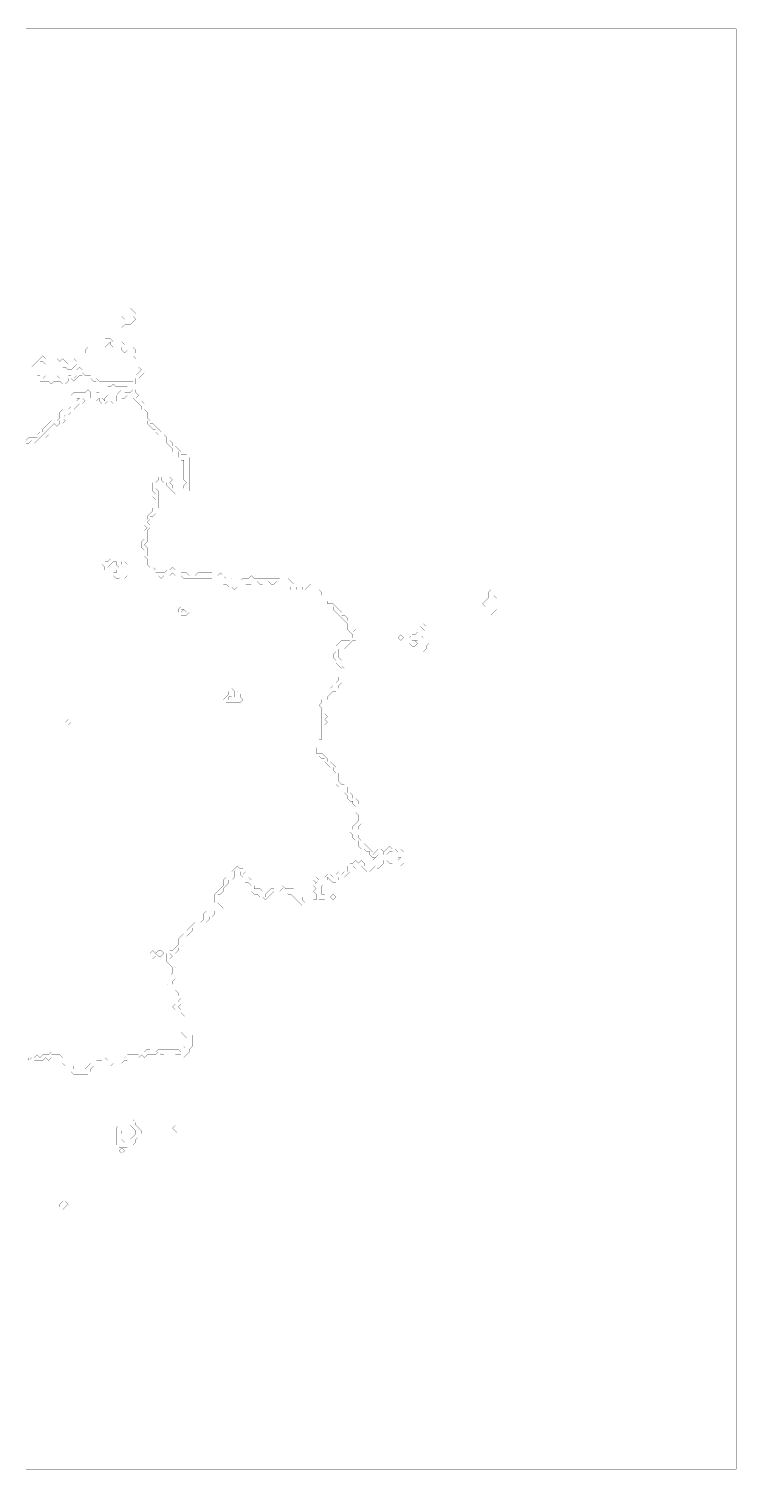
# Model space of a CAD drawing. Header units: metres. Extents: x 0 to 5045, y -5045 to 0.
# Drawn here: x 2567 to 5045, y -5045 to 0 of the extents above; entities that cross this region are included whole.
import ezdxf

# ---------------------------------------------------------------- set-up
doc = ezdxf.new("R2010")
doc.units = ezdxf.units.M
doc.layers.add('conductor', color=1, linetype='Continuous')
doc.layers.add('substrate', color=5, linetype='Continuous')

msp = doc.modelspace()

# ---------------------------------------------------------------- linework, layer by layer
at = {"layer": 'conductor', "const_width": 0.5}
for points in [[(2892.8, -1026.8)], [(2912.5, -1016.9), (2912.5, -1026.8)], [(2833.6, -1095.9), (2843.4, -1105.8), (2833.6, -1115.7), (2823.7, -1115.7), (2813.8, -1115.7), (2803.9, -1115.7), (2794.1, -1115.7), (2794.1, -1125.5), (2784.2, -1135.4), (2774.3, -1135.4), (2774.3, -1145.3), (2764.5, -1155.1), (2754.6, -1165), (2744.7, -1174.9), (2734.8, -1174.9), (2725, -1184.8), (2715.1, -1194.6), (2705.2, -1194.6), (2695.3, -1184.8), (2685.5, -1184.8), (2675.6, -1174.9), (2665.7, -1174.9), (2655.8, -1174.9), (2646, -1174.9), (2636.1, -1174.9), (2626.2, -1174.9), (2616.4, -1165), (2606.5, -1165), (2596.6, -1174.9), (2596.6, -1184.8), (2596.6, -1194.6), (2596.6, -1204.5), (2596.6, -1214.4), (2606.5, -1214.4), (2616.4, -1224.3), (2626.2, -1214.4), (2636.1, -1224.3), (2646, -1224.3), (2655.8, -1224.3), (2665.7, -1214.4), (2675.6, -1224.3), (2685.5, -1224.3), (2695.3, -1234.1), (2695.3, -1224.3), (2705.2, -1214.4), (2715.1, -1214.4), (2725, -1224.3), (2734.8, -1214.4), (2734.8, -1204.5), (2734.8, -1194.6), (2744.7, -1184.8), (2754.6, -1194.6), (2754.6, -1204.5), (2764.5, -1214.4), (2774.3, -1214.4), (2784.2, -1214.4), (2794.1, -1224.3), (2803.9, -1224.3), (2813.8, -1234.1), (2823.7, -1234.1), (2833.6, -1234.1), (2843.4, -1234.1), (2853.3, -1234.1), (2863.2, -1234.1), (2873.1, -1234.1), (2882.9, -1234.1), (2892.8, -1234.1), (2902.7, -1234.1), (2912.5, -1234.1), (2922.4, -1234.1), (2932.3, -1234.1), (2932.3, -1224.3), (2942.2, -1214.4), (2952, -1204.5), (2961.9, -1194.6), (2952, -1184.8), (2952, -1174.9), (2952, -1165), (2952, -1155.1), (2942.2, -1155.1), (2932.3, -1145.3), (2932.3, -1135.4), (2922.4, -1135.4), (2912.5, -1125.5), (2902.7, -1135.4), (2892.8, -1125.5), (2892.8, -1115.7), (2882.9, -1115.7), (2873.1, -1115.7), (2863.2, -1115.7), (2853.3, -1105.8), (2853.3, -1095.9), (2843.4, -1105.8)], [(2675.6, -1372.4), (2685.5, -1362.5), (2695.3, -1372.4), (2685.5, -1382.2)], [(2734.8, -1323), (2744.7, -1313.1), (2754.6, -1323), (2744.7, -1332.9)], [(2616.4, -1421.7), (2626.2, -1411.8), (2636.1, -1421.7), (2626.2, -1431.6)], [(2843.4, -1866), (2853.3, -1856.1), (2863.2, -1856.1), (2873.1, -1856.1), (2882.9, -1856.1), (2892.8, -1866), (2892.8, -1875.9), (2902.7, -1866), (2912.5, -1875.9), (2912.5, -1885.8), (2912.5, -1895.6), (2912.5, -1905.5), (2912.5, -1915.4), (2902.7, -1925.2), (2892.8, -1915.4), (2882.9, -1925.2), (2873.1, -1925.2), (2863.2, -1915.4), (2853.3, -1915.4), (2843.4, -1905.5), (2833.6, -1895.6), (2833.6, -1885.8), (2823.7, -1875.9), (2833.6, -1866)], [(4186.2, -2014.1)], [(3090.3, -2033.8), (3100.1, -2024), (3110, -2024), (3119.9, -2033.8), (3129.8, -2043.7), (3119.9, -2053.6), (3110, -2053.6), (3100.1, -2053.6), (3090.3, -2043.7)], [(3939.3, -2122.7), (3949.2, -2132.6)], [(3268, -2320.2), (3277.9, -2310.3), (3287.7, -2320.2), (3287.7, -2330), (3287.7, -2339.9), (3287.7, -2330), (3297.6, -2320.2), (3307.5, -2330), (3307.5, -2339.9), (3317.3, -2349.8), (3307.5, -2359.7), (3297.6, -2359.7), (3287.7, -2359.7), (3277.9, -2359.7), (3268, -2359.7), (3258.1, -2359.7), (3248.2, -2349.8), (3258.1, -2339.9), (3268, -2330)], [(3287.7, -2369.5), (3297.6, -2359.7), (3307.5, -2369.5), (3297.6, -2379.4)], [(2695.3, -2428.8), (2705.2, -2418.9), (2715.1, -2428.8), (2705.2, -2438.6)], [(3830.7, -2882.9), (3820.9, -2892.8), (3820.9, -2902.7), (3820.9, -2912.5), (3830.7, -2922.4), (3840.6, -2922.4), (3850.5, -2912.5), (3860.4, -2912.5), (3870.2, -2902.7), (3860.4, -2902.7), (3850.5, -2892.8), (3840.6, -2882.9)], [(3840.6, -2902.7), (3850.5, -2892.8), (3860.4, -2902.7), (3850.5, -2912.5)], [(3564.2, -2981.7), (3574, -2971.8), (3583.9, -2981.7), (3574, -2991.5)], [(2991.5, -3238.4), (3001.4, -3228.5), (3011.3, -3238.4), (3011.3, -3248.2), (3001.4, -3258.1), (2991.5, -3248.2)], [(3011.3, -3238.4), (3021.2, -3228.5), (3031, -3228.5), (3040.9, -3238.4), (3031, -3248.2), (3021.2, -3248.2)], [(2922.4, -3840.6), (2912.5, -3850.5), (2902.7, -3860.4), (2892.8, -3860.4), (2892.8, -3870.2), (2882.9, -3880.1), (2882.9, -3890), (2892.8, -3890), (2902.7, -3899.9), (2912.5, -3890), (2922.4, -3890), (2932.3, -3880.1), (2942.2, -3870.2), (2942.2, -3860.4), (2932.3, -3850.5)]]:
    msp.add_lwpolyline(points, close=True, dxfattribs=at)
msp.add_lwpolyline([(2557.1, -3593.8), (2567, -3603.7), (2567, -3613.5), (2576.9, -3603.7), (2586.7, -3603.7), (2596.6, -3593.8), (2606.5, -3603.7), (2616.4, -3593.8), (2626.2, -3593.8), (2636.1, -3593.8), (2646, -3583.9), (2655.8, -3583.9), (2665.7, -3583.9), (2675.6, -3583.9), (2685.5, -3593.8), (2695.3, -3603.7), (2705.2, -3613.5), (2715.1, -3623.4), (2725, -3633.3), (2725, -3643.2), (2734.8, -3643.2), (2744.7, -3643.2), (2754.6, -3643.2), (2764.5, -3643.2), (2774.3, -3633.3), (2784.2, -3623.4), (2794.1, -3623.4), (2803.9, -3613.5), (2813.8, -3613.5), (2823.7, -3613.5), (2833.6, -3603.7), (2843.4, -3613.5), (2853.3, -3603.7), (2863.2, -3603.7), (2873.1, -3603.7), (2882.9, -3603.7), (2892.8, -3603.7), (2902.7, -3603.7), (2912.5, -3593.8), (2922.4, -3593.8), (2932.3, -3593.8), (2942.2, -3593.8), (2952, -3593.8), (2961.9, -3583.9), (2971.8, -3593.8), (2971.8, -3583.9), (2981.7, -3574), (2991.5, -3574), (3001.4, -3583.9), (3011.3, -3583.9), (3021.2, -3574), (3031, -3574), (3040.9, -3574), (3050.8, -3574), (3060.6, -3574), (3070.5, -3574), (3080.4, -3574), (3090.3, -3574), (3100.1, -3583.9), (3100.1, -3574), (3110, -3564.2), (3119.9, -3574), (3119.9, -3564.2), (3119.9, -3554.3), (3119.9, -3544.4), (3119.9, -3534.6), (3110, -3524.7), (3100.1, -3514.8), (3100.1, -3504.9), (3100.1, -3495.1), (3100.1, -3485.2), (3100.1, -3475.3), (3100.1, -3465.4), (3090.3, -3455.6), (3080.4, -3445.7), (3080.4, -3435.8), (3070.5, -3425.9), (3080.4, -3416.1), (3080.4, -3406.2), (3080.4, -3396.3), (3080.4, -3386.5), (3080.4, -3376.6), (3070.5, -3366.7), (3060.6, -3356.8), (3050.8, -3347), (3060.6, -3337.1), (3060.6, -3327.2), (3060.6, -3317.3), (3070.5, -3307.5), (3070.5, -3297.6), (3070.5, -3287.7), (3060.6, -3277.9), (3050.8, -3268), (3050.8, -3258.1), (3050.8, -3248.2), (3050.8, -3238.4), (3060.6, -3228.5), (3070.5, -3228.5), (3080.4, -3218.6), (3090.3, -3208.7), (3090.3, -3198.9), (3090.3, -3189), (3100.1, -3179.1), (3110, -3169.2), (3119.9, -3169.2), (3119.9, -3159.4), (3129.8, -3149.5), (3139.6, -3139.6), (3149.5, -3129.8), (3159.4, -3129.8), (3169.2, -3129.8), (3179.1, -3119.9), (3179.1, -3110), (3179.1, -3100.1), (3189, -3090.3), (3198.9, -3090.3), (3208.7, -3090.3), (3208.7, -3080.4), (3218.6, -3070.5), (3228.5, -3070.5), (3218.6, -3060.6), (3218.6, -3050.8), (3218.6, -3040.9), (3218.6, -3031), (3228.5, -3021.2), (3238.4, -3011.3), (3248.2, -3001.4), (3248.2, -2991.5), (3248.2, -2981.7), (3258.1, -2971.8), (3268, -2971.8), (3277.9, -2961.9), (3277.9, -2952), (3287.7, -2942.2), (3297.6, -2932.3), (3307.5, -2942.2), (3317.3, -2942.2), (3327.2, -2952), (3317.3, -2961.9), (3327.2, -2971.8), (3337.1, -2971.8), (3347, -2981.7), (3347, -2991.5), (3356.8, -3001.4), (3356.8, -3011.3), (3366.7, -3011.3), (3376.6, -3011.3), (3386.5, -3021.2), (3386.5, -3031), (3396.3, -3040.9), (3396.3, -3031), (3406.2, -3021.2), (3416.1, -3011.3), (3425.9, -3011.3), (3435.8, -3001.4), (3445.7, -3001.4), (3455.6, -3001.4), (3465.4, -3011.3), (3475.3, -3011.3), (3485.2, -3011.3), (3495.1, -3011.3), (3504.9, -3021.2), (3495.1, -3031), (3504.9, -3040.9), (3514.8, -3031), (3524.7, -3040.9), (3524.7, -3050.8), (3534.6, -3060.6), (3544.4, -3060.6), (3554.3, -3060.6), (3564.2, -3050.8), (3574, -3050.8), (3574, -3040.9), (3574, -3031), (3564.2, -3021.2), (3574, -3011.3), (3564.2, -3001.4), (3574, -2991.5), (3583.9, -2981.7), (3593.8, -2971.8), (3603.7, -2971.8), (3613.5, -2961.9), (3623.4, -2961.9), (3633.3, -2971.8), (3643.2, -2971.8), (3643.2, -2961.9), (3653, -2952), (3662.9, -2961.9), (3672.8, -2952), (3682.6, -2952), (3682.6, -2942.2), (3682.6, -2932.3), (3692.5, -2922.4), (3702.4, -2922.4), (3712.3, -2912.5), (3722.1, -2922.4), (3732, -2912.5), (3741.9, -2922.4), (3741.9, -2932.3), (3751.8, -2932.3), (3761.6, -2932.3), (3771.5, -2932.3), (3771.5, -2922.4), (3771.5, -2912.5), (3781.4, -2902.7), (3791.2, -2892.8), (3801.1, -2902.7), (3801.1, -2912.5), (3801.1, -2902.7), (3801.1, -2892.8), (3791.2, -2892.8), (3781.4, -2902.7), (3771.5, -2902.7), (3761.6, -2892.8), (3761.6, -2882.9), (3751.8, -2882.9), (3741.9, -2873.1), (3732, -2873.1), (3722.1, -2863.2), (3722.1, -2853.3), (3722.1, -2843.4), (3712.3, -2843.4), (3702.4, -2833.6), (3702.4, -2823.7), (3692.5, -2813.8), (3702.4, -2803.9), (3702.4, -2794.1), (3712.3, -2784.2), (3722.1, -2774.3), (3722.1, -2764.5), (3722.1, -2754.6), (3712.3, -2744.7), (3712.3, -2734.8), (3712.3, -2725), (3702.4, -2715.1), (3702.4, -2705.2), (3692.5, -2705.2), (3682.6, -2695.3), (3682.6, -2685.5), (3672.8, -2675.6), (3672.8, -2665.7), (3662.9, -2655.8), (3653, -2655.8), (3643.2, -2646), (3643.2, -2636.1), (3643.2, -2626.2), (3643.2, -2616.4), (3643.2, -2606.5), (3633.3, -2596.6), (3633.3, -2586.7), (3623.4, -2586.7), (3613.5, -2576.9), (3603.7, -2567), (3603.7, -2557.1), (3593.8, -2557.1), (3583.9, -2547.2), (3574, -2547.2), (3564.2, -2537.4), (3564.2, -2527.5), (3564.2, -2517.6), (3564.2, -2507.8), (3574, -2497.9), (3583.9, -2488), (3593.8, -2488), (3593.8, -2478.1), (3593.8, -2468.3), (3593.8, -2458.4), (3593.8, -2448.5), (3593.8, -2438.6), (3593.8, -2428.8), (3593.8, -2418.9), (3593.8, -2409), (3593.8, -2399.2), (3593.8, -2389.3), (3593.8, -2379.4), (3583.9, -2369.5), (3593.8, -2359.7), (3593.8, -2349.8), (3603.7, -2339.9), (3613.5, -2330), (3623.4, -2320.2), (3623.4, -2310.3), (3633.3, -2300.4), (3643.2, -2300.4), (3643.2, -2290.5), (3653, -2280.7), (3653, -2270.8), (3662.9, -2260.9), (3662.9, -2251.1), (3662.9, -2241.2), (3653, -2231.3), (3643.2, -2221.4), (3643.2, -2211.6), (3633.3, -2201.7), (3633.3, -2191.8), (3643.2, -2181.9), (3643.2, -2172.1), (3643.2, -2162.2), (3653, -2152.3), (3662.9, -2142.5), (3672.8, -2142.5), (3682.6, -2142.5), (3692.5, -2142.5), (3702.4, -2132.6), (3702.4, -2122.7), (3692.5, -2112.8), (3682.6, -2103), (3682.6, -2093.1), (3682.6, -2083.2), (3672.8, -2073.3), (3662.9, -2063.5), (3653, -2053.6), (3643.2, -2043.7), (3633.3, -2033.8), (3633.3, -2024), (3623.4, -2033.8), (3613.5, -2024), (3603.7, -2014.1), (3593.8, -2004.2), (3583.9, -1994.4), (3574, -1984.5), (3564.2, -1974.6), (3554.3, -1974.6), (3544.4, -1974.6), (3534.6, -1974.6), (3524.7, -1974.6), (3514.8, -1974.6), (3504.9, -1974.6), (3495.1, -1974.6), (3485.2, -1964.7), (3485.2, -1954.9), (3475.3, -1954.9), (3465.4, -1954.9), (3455.6, -1954.9), (3445.7, -1945), (3435.8, -1935.1), (3425.9, -1945), (3416.1, -1945), (3406.2, -1935.1), (3396.3, -1935.1), (3386.5, -1945), (3376.6, -1945), (3366.7, -1935.1), (3356.8, -1935.1), (3347, -1945), (3337.1, -1945), (3327.2, -1945), (3317.3, -1954.9), (3307.5, -1954.9), (3297.6, -1954.9), (3287.7, -1964.7), (3277.9, -1954.9), (3268, -1954.9), (3258.1, -1945), (3248.2, -1945), (3238.4, -1935.1), (3228.5, -1935.1), (3218.6, -1935.1), (3208.7, -1925.2), (3198.9, -1925.2), (3189, -1925.2), (3179.1, -1925.2), (3169.2, -1925.2), (3159.4, -1925.2), (3149.5, -1925.2), (3139.6, -1925.2), (3129.8, -1925.2), (3119.9, -1925.2), (3110, -1925.2), (3100.1, -1915.4), (3090.3, -1915.4), (3080.4, -1915.4), (3070.5, -1905.5), (3060.6, -1915.4), (3050.8, -1915.4), (3040.9, -1915.4), (3031, -1925.2), (3021.2, -1915.4), (3011.3, -1915.4), (3001.4, -1915.4), (2991.5, -1905.5), (2991.5, -1895.6), (2991.5, -1885.8), (2981.7, -1875.9), (2981.7, -1866), (2981.7, -1856.1), (2971.8, -1846.3), (2971.8, -1836.4), (2971.8, -1826.5), (2961.9, -1816.6), (2961.9, -1806.8), (2961.9, -1796.9), (2971.8, -1787), (2971.8, -1777.1), (2971.8, -1767.3), (2971.8, -1757.4), (2981.7, -1747.5), (2971.8, -1737.7), (2971.8, -1727.8), (2981.7, -1717.9), (2981.7, -1708), (2991.5, -1698.2), (3001.4, -1688.3), (3001.4, -1678.4), (3011.3, -1668.5), (3011.3, -1658.7), (3011.3, -1648.8), (3001.4, -1638.9), (3011.3, -1629.1), (3001.4, -1619.2), (3001.4, -1609.3), (3001.4, -1599.4), (3001.4, -1589.6), (2991.5, -1579.7), (3001.4, -1569.8), (3011.3, -1569.8), (3011.3, -1559.9), (3021.2, -1550.1), (3031, -1550.1), (3040.9, -1559.9), (3050.8, -1569.8), (3060.6, -1569.8), (3070.5, -1579.7), (3060.6, -1589.6), (3070.5, -1599.4), (3070.5, -1609.3), (3080.4, -1609.3), (3090.3, -1609.3), (3100.1, -1609.3), (3110, -1609.3), (3110, -1599.4), (3119.9, -1589.6), (3110, -1579.7), (3110, -1569.8), (3110, -1559.9), (3110, -1550.1), (3110, -1540.2), (3110, -1530.3), (3110, -1520.4), (3110, -1510.6), (3100.1, -1510.6), (3090.3, -1500.7), (3090.3, -1490.8), (3090.3, -1481), (3080.4, -1490.8), (3070.5, -1481), (3070.5, -1471.1), (3060.6, -1461.2), (3050.8, -1451.3), (3050.8, -1441.5), (3050.8, -1431.6), (3040.9, -1421.7), (3031, -1421.7), (3021.2, -1421.7), (3011.3, -1411.8), (3011.3, -1402), (3001.4, -1402), (2991.5, -1392.1), (2981.7, -1382.2), (2981.7, -1372.4), (2971.8, -1362.5), (2971.8, -1352.6), (2971.8, -1342.7), (2961.9, -1332.9), (2961.9, -1323), (2952, -1313.1), (2942.2, -1303.2), (2932.3, -1293.4), (2932.3, -1283.5), (2932.3, -1273.6), (2932.3, -1263.8), (2922.4, -1273.6), (2912.5, -1273.6), (2902.7, -1273.6), (2912.5, -1283.5), (2902.7, -1293.4), (2892.8, -1293.4), (2882.9, -1303.2), (2873.1, -1313.1), (2863.2, -1313.1), (2853.3, -1303.2), (2843.4, -1303.2), (2833.6, -1313.1), (2823.7, -1313.1), (2813.8, -1303.2), (2813.8, -1293.4), (2803.9, -1303.2), (2794.1, -1303.2), (2784.2, -1303.2), (2774.3, -1293.4), (2764.5, -1283.5), (2754.6, -1283.5), (2754.6, -1293.4), (2764.5, -1303.2), (2754.6, -1313.1), (2744.7, -1313.1), (2734.8, -1323), (2725, -1332.9), (2715.1, -1332.9), (2715.1, -1342.7), (2705.2, -1352.6), (2695.3, -1352.6), (2685.5, -1362.5), (2675.6, -1372.4), (2675.6, -1382.2), (2665.7, -1392.1), (2655.8, -1382.2), (2646, -1392.1), (2636.1, -1402), (2626.2, -1411.8), (2616.4, -1421.7), (2606.5, -1431.6), (2596.6, -1441.5), (2586.7, -1451.3), (2576.9, -1441.5), (2567, -1451.3), (2557.1, -1451.3)], dxfattribs=at)
at = {"layer": 'substrate', "const_width": 0.5}
for points in [[(2557.1, -5045.1), (2567, -5045.1), (2576.9, -5045.1), (2586.7, -5045.1), (2596.6, -5045.1), (2606.5, -5045.1), (2616.4, -5045.1), (2626.2, -5045.1), (2636.1, -5045.1), (2646, -5045.1), (2655.8, -5045.1), (2665.7, -5045.1), (2675.6, -5045.1), (2685.5, -5045.1), (2695.3, -5045.1), (2705.2, -5045.1), (2715.1, -5045.1), (2725, -5045.1), (2734.8, -5045.1), (2744.7, -5045.1), (2754.6, -5045.1), (2764.5, -5045.1), (2774.3, -5045.1), (2784.2, -5045.1), (2794.1, -5045.1), (2803.9, -5045.1), (2813.8, -5045.1), (2823.7, -5045.1), (2833.6, -5045.1), (2843.4, -5045.1), (2853.3, -5045.1), (2863.2, -5045.1), (2873.1, -5045.1), (2882.9, -5045.1), (2892.8, -5045.1), (2902.7, -5045.1), (2912.5, -5045.1), (2922.4, -5045.1), (2932.3, -5045.1), (2942.2, -5045.1), (2952, -5045.1), (2961.9, -5045.1), (2971.8, -5045.1), (2981.7, -5045.1), (2991.5, -5045.1), (3001.4, -5045.1), (3011.3, -5045.1), (3021.2, -5045.1), (3031, -5045.1), (3040.9, -5045.1), (3050.8, -5045.1), (3060.6, -5045.1), (3070.5, -5045.1), (3080.4, -5045.1), (3090.3, -5045.1), (3100.1, -5045.1), (3110, -5045.1), (3119.9, -5045.1), (3129.8, -5045.1), (3139.6, -5045.1), (3149.5, -5045.1), (3159.4, -5045.1), (3169.2, -5045.1), (3179.1, -5045.1), (3189, -5045.1), (3198.9, -5045.1), (3208.7, -5045.1), (3218.6, -5045.1), (3228.5, -5045.1), (3238.4, -5045.1), (3248.2, -5045.1), (3258.1, -5045.1), (3268, -5045.1), (3277.9, -5045.1), (3287.7, -5045.1), (3297.6, -5045.1), (3307.5, -5045.1), (3317.3, -5045.1), (3327.2, -5045.1), (3337.1, -5045.1), (3347, -5045.1), (3356.8, -5045.1), (3366.7, -5045.1), (3376.6, -5045.1), (3386.5, -5045.1), (3396.3, -5045.1), (3406.2, -5045.1), (3416.1, -5045.1), (3425.9, -5045.1), (3435.8, -5045.1), (3445.7, -5045.1), (3455.6, -5045.1), (3465.4, -5045.1), (3475.3, -5045.1), (3485.2, -5045.1), (3495.1, -5045.1), (3504.9, -5045.1), (3514.8, -5045.1), (3524.7, -5045.1), (3534.6, -5045.1), (3544.4, -5045.1), (3554.3, -5045.1), (3564.2, -5045.1), (3574, -5045.1), (3583.9, -5045.1), (3593.8, -5045.1), (3603.7, -5045.1), (3613.5, -5045.1), (3623.4, -5045.1), (3633.3, -5045.1), (3643.2, -5045.1), (3653, -5045.1), (3662.9, -5045.1), (3672.8, -5045.1), (3682.6, -5045.1), (3692.5, -5045.1), (3702.4, -5045.1), (3712.3, -5045.1), (3722.1, -5045.1), (3732, -5045.1), (3741.9, -5045.1), (3751.8, -5045.1), (3761.6, -5045.1), (3771.5, -5045.1), (3781.4, -5045.1), (3791.2, -5045.1), (3801.1, -5045.1), (3811, -5045.1), (3820.9, -5045.1), (3830.7, -5045.1), (3840.6, -5045.1), (3850.5, -5045.1), (3860.4, -5045.1), (3870.2, -5045.1), (3880.1, -5045.1), (3890, -5045.1), (3899.9, -5045.1), (3909.7, -5045.1), (3919.6, -5045.1), (3929.5, -5045.1), (3939.3, -5045.1), (3949.2, -5045.1), (3959.1, -5045.1), (3969, -5045.1), (3978.8, -5045.1), (3988.7, -5045.1), (3998.6, -5045.1), (4008.5, -5045.1), (4018.3, -5045.1), (4028.2, -5045.1), (4038.1, -5045.1), (4047.9, -5045.1), (4057.8, -5045.1), (4067.7, -5045.1), (4077.6, -5045.1), (4087.4, -5045.1), (4097.3, -5045.1), (4107.2, -5045.1), (4117.1, -5045.1), (4126.9, -5045.1), (4136.8, -5045.1), (4146.7, -5045.1), (4156.6, -5045.1), (4166.4, -5045.1), (4176.3, -5045.1), (4186.2, -5045.1), (4196, -5045.1), (4205.9, -5045.1), (4215.8, -5045.1), (4225.7, -5045.1), (4235.5, -5045.1), (4245.4, -5045.1), (4255.3, -5045.1), (4265.2, -5045.1), (4275, -5045.1), (4284.9, -5045.1), (4294.8, -5045.1), (4304.6, -5045.1), (4314.5, -5045.1), (4324.4, -5045.1), (4334.3, -5045.1), (4344.1, -5045.1), (4354, -5045.1), (4363.9, -5045.1), (4373.8, -5045.1), (4383.6, -5045.1), (4393.5, -5045.1), (4403.4, -5045.1), (4413.3, -5045.1), (4423.1, -5045.1), (4433, -5045.1), (4442.9, -5045.1), (4452.7, -5045.1), (4462.6, -5045.1), (4472.5, -5045.1), (4482.4, -5045.1), (4492.2, -5045.1), (4502.1, -5045.1), (4512, -5045.1), (4521.9, -5045.1), (4531.7, -5045.1), (4541.6, -5045.1), (4551.5, -5045.1), (4561.3, -5045.1), (4571.2, -5045.1), (4581.1, -5045.1), (4591, -5045.1), (4600.8, -5045.1), (4610.7, -5045.1), (4620.6, -5045.1), (4630.5, -5045.1), (4640.3, -5045.1), (4650.2, -5045.1), (4660.1, -5045.1), (4670, -5045.1), (4679.8, -5045.1), (4689.7, -5045.1), (4699.6, -5045.1), (4709.4, -5045.1), (4719.3, -5045.1), (4729.2, -5045.1), (4739.1, -5045.1), (4748.9, -5045.1), (4758.8, -5045.1), (4768.7, -5045.1), (4778.6, -5045.1), (4788.4, -5045.1), (4798.3, -5045.1), (4808.2, -5045.1), (4818, -5045.1), (4827.9, -5045.1), (4837.8, -5045.1), (4847.7, -5045.1), (4857.5, -5045.1), (4867.4, -5045.1), (4877.3, -5045.1), (4887.2, -5045.1), (4897, -5045.1), (4906.9, -5045.1), (4916.8, -5045.1), (4926.7, -5045.1), (4936.5, -5045.1), (4946.4, -5045.1), (4956.3, -5045.1), (4966.1, -5045.1), (4976, -5045.1), (4985.9, -5045.1), (4995.8, -5045.1), (5005.6, -5045.1), (5015.5, -5045.1), (5025.4, -5045.1), (5035.3, -5045.1), (5045.1, -5045.1), (5045.1, -5035.3), (5045.1, -5025.4), (5045.1, -5015.5), (5045.1, -5005.6), (5045.1, -4995.8), (5045.1, -4985.9), (5045.1, -4976), (5045.1, -4966.1), (5045.1, -4956.3), (5045.1, -4946.4), (5045.1, -4936.5), (5045.1, -4926.7), (5045.1, -4916.8), (5045.1, -4906.9), (5045.1, -4897), (5045.1, -4887.2), (5045.1, -4877.3), (5045.1, -4867.4), (5045.1, -4857.5), (5045.1, -4847.7), (5045.1, -4837.8), (5045.1, -4827.9), (5045.1, -4818), (5045.1, -4808.2), (5045.1, -4798.3), (5045.1, -4788.4), (5045.1, -4778.6), (5045.1, -4768.7), (5045.1, -4758.8), (5045.1, -4748.9), (5045.1, -4739.1), (5045.1, -4729.2), (5045.1, -4719.3), (5045.1, -4709.4), (5045.1, -4699.6), (5045.1, -4689.7), (5045.1, -4679.8), (5045.1, -4670), (5045.1, -4660.1), (5045.1, -4650.2), (5045.1, -4640.3), (5045.1, -4630.5), (5045.1, -4620.6), (5045.1, -4610.7), (5045.1, -4600.8), (5045.1, -4591), (5045.1, -4581.1), (5045.1, -4571.2), (5045.1, -4561.3), (5045.1, -4551.5), (5045.1, -4541.6), (5045.1, -4531.7), (5045.1, -4521.9), (5045.1, -4512), (5045.1, -4502.1), (5045.1, -4492.2), (5045.1, -4482.4), (5045.1, -4472.5), (5045.1, -4462.6), (5045.1, -4452.7), (5045.1, -4442.9), (5045.1, -4433), (5045.1, -4423.1), (5045.1, -4413.3), (5045.1, -4403.4), (5045.1, -4393.5), (5045.1, -4383.6), (5045.1, -4373.8), (5045.1, -4363.9), (5045.1, -4354), (5045.1, -4344.1), (5045.1, -4334.3), (5045.1, -4324.4), (5045.1, -4314.5), (5045.1, -4304.6), (5045.1, -4294.8), (5045.1, -4284.9), (5045.1, -4275), (5045.1, -4265.2), (5045.1, -4255.3), (5045.1, -4245.4), (5045.1, -4235.5), (5045.1, -4225.7), (5045.1, -4215.8), (5045.1, -4205.9), (5045.1, -4196), (5045.1, -4186.2), (5045.1, -4176.3), (5045.1, -4166.4), (5045.1, -4156.6), (5045.1, -4146.7), (5045.1, -4136.8), (5045.1, -4126.9), (5045.1, -4117.1), (5045.1, -4107.2), (5045.1, -4097.3), (5045.1, -4087.4), (5045.1, -4077.6), (5045.1, -4067.7), (5045.1, -4057.8), (5045.1, -4047.9), (5045.1, -4038.1), (5045.1, -4028.2), (5045.1, -4018.3), (5045.1, -4008.5), (5045.1, -3998.6), (5045.1, -3988.7), (5045.1, -3978.8), (5045.1, -3969), (5045.1, -3959.1), (5045.1, -3949.2), (5045.1, -3939.3), (5045.1, -3929.5), (5045.1, -3919.6), (5045.1, -3909.7), (5045.1, -3899.9), (5045.1, -3890), (5045.1, -3880.1), (5045.1, -3870.2), (5045.1, -3860.4), (5045.1, -3850.5), (5045.1, -3840.6), (5045.1, -3830.7), (5045.1, -3820.9), (5045.1, -3811), (5045.1, -3801.1), (5045.1, -3791.2), (5045.1, -3781.4), (5045.1, -3771.5), (5045.1, -3761.6), (5045.1, -3751.8), (5045.1, -3741.9), (5045.1, -3732), (5045.1, -3722.1), (5045.1, -3712.3), (5045.1, -3702.4), (5045.1, -3692.5), (5045.1, -3682.6), (5045.1, -3672.8), (5045.1, -3662.9), (5045.1, -3653), (5045.1, -3643.2), (5045.1, -3633.3), (5045.1, -3623.4), (5045.1, -3613.5), (5045.1, -3603.7), (5045.1, -3593.8), (5045.1, -3583.9), (5045.1, -3574), (5045.1, -3564.2), (5045.1, -3554.3), (5045.1, -3544.4), (5045.1, -3534.6), (5045.1, -3524.7), (5045.1, -3514.8), (5045.1, -3504.9), (5045.1, -3495.1), (5045.1, -3485.2), (5045.1, -3475.3), (5045.1, -3465.4), (5045.1, -3455.6), (5045.1, -3445.7), (5045.1, -3435.8), (5045.1, -3425.9), (5045.1, -3416.1), (5045.1, -3406.2), (5045.1, -3396.3), (5045.1, -3386.5), (5045.1, -3376.6), (5045.1, -3366.7), (5045.1, -3356.8), (5045.1, -3347), (5045.1, -3337.1), (5045.1, -3327.2), (5045.1, -3317.3), (5045.1, -3307.5), (5045.1, -3297.6), (5045.1, -3287.7), (5045.1, -3277.9), (5045.1, -3268), (5045.1, -3258.1), (5045.1, -3248.2), (5045.1, -3238.4), (5045.1, -3228.5), (5045.1, -3218.6), (5045.1, -3208.7), (5045.1, -3198.9), (5045.1, -3189), (5045.1, -3179.1), (5045.1, -3169.2), (5045.1, -3159.4), (5045.1, -3149.5), (5045.1, -3139.6), (5045.1, -3129.8), (5045.1, -3119.9), (5045.1, -3110), (5045.1, -3100.1), (5045.1, -3090.3), (5045.1, -3080.4), (5045.1, -3070.5), (5045.1, -3060.6), (5045.1, -3050.8), (5045.1, -3040.9), (5045.1, -3031), (5045.1, -3021.2), (5045.1, -3011.3), (5045.1, -3001.4), (5045.1, -2991.5), (5045.1, -2981.7), (5045.1, -2971.8), (5045.1, -2961.9), (5045.1, -2952), (5045.1, -2942.2), (5045.1, -2932.3), (5045.1, -2922.4), (5045.1, -2912.5), (5045.1, -2902.7), (5045.1, -2892.8), (5045.1, -2882.9), (5045.1, -2873.1), (5045.1, -2863.2), (5045.1, -2853.3), (5045.1, -2843.4), (5045.1, -2833.6), (5045.1, -2823.7), (5045.1, -2813.8), (5045.1, -2803.9), (5045.1, -2794.1), (5045.1, -2784.2), (5045.1, -2774.3), (5045.1, -2764.5), (5045.1, -2754.6), (5045.1, -2744.7), (5045.1, -2734.8), (5045.1, -2725), (5045.1, -2715.1), (5045.1, -2705.2), (5045.1, -2695.3), (5045.1, -2685.5), (5045.1, -2675.6), (5045.1, -2665.7), (5045.1, -2655.8), (5045.1, -2646), (5045.1, -2636.1), (5045.1, -2626.2), (5045.1, -2616.4), (5045.1, -2606.5), (5045.1, -2596.6), (5045.1, -2586.7), (5045.1, -2576.9), (5045.1, -2567), (5045.1, -2557.1), (5045.1, -2547.2), (5045.1, -2537.4), (5045.1, -2527.5), (5045.1, -2517.6), (5045.1, -2507.8), (5045.1, -2497.9), (5045.1, -2488), (5045.1, -2478.1), (5045.1, -2468.3), (5045.1, -2458.4), (5045.1, -2448.5), (5045.1, -2438.6), (5045.1, -2428.8), (5045.1, -2418.9), (5045.1, -2409), (5045.1, -2399.2), (5045.1, -2389.3), (5045.1, -2379.4), (5045.1, -2369.5), (5045.1, -2359.7), (5045.1, -2349.8), (5045.1, -2339.9), (5045.1, -2330), (5045.1, -2320.2), (5045.1, -2310.3), (5045.1, -2300.4), (5045.1, -2290.5), (5045.1, -2280.7), (5045.1, -2270.8), (5045.1, -2260.9), (5045.1, -2251.1), (5045.1, -2241.2), (5045.1, -2231.3), (5045.1, -2221.4), (5045.1, -2211.6), (5045.1, -2201.7), (5045.1, -2191.8), (5045.1, -2181.9), (5045.1, -2172.1), (5045.1, -2162.2), (5045.1, -2152.3), (5045.1, -2142.5), (5045.1, -2132.6), (5045.1, -2122.7), (5045.1, -2112.8), (5045.1, -2103), (5045.1, -2093.1), (5045.1, -2083.2), (5045.1, -2073.3), (5045.1, -2063.5), (5045.1, -2053.6), (5045.1, -2043.7), (5045.1, -2033.8), (5045.1, -2024), (5045.1, -2014.1), (5045.1, -2004.2), (5045.1, -1994.4), (5045.1, -1984.5), (5045.1, -1974.6), (5045.1, -1964.7), (5045.1, -1954.9), (5045.1, -1945), (5045.1, -1935.1), (5045.1, -1925.2), (5045.1, -1915.4), (5045.1, -1905.5), (5045.1, -1895.6), (5045.1, -1885.8), (5045.1, -1875.9), (5045.1, -1866), (5045.1, -1856.1), (5045.1, -1846.3), (5045.1, -1836.4), (5045.1, -1826.5), (5045.1, -1816.6), (5045.1, -1806.8), (5045.1, -1796.9), (5045.1, -1787), (5045.1, -1777.1), (5045.1, -1767.3), (5045.1, -1757.4), (5045.1, -1747.5), (5045.1, -1737.7), (5045.1, -1727.8), (5045.1, -1717.9), (5045.1, -1708), (5045.1, -1698.2), (5045.1, -1688.3), (5045.1, -1678.4), (5045.1, -1668.5), (5045.1, -1658.7), (5045.1, -1648.8), (5045.1, -1638.9), (5045.1, -1629.1), (5045.1, -1619.2), (5045.1, -1609.3), (5045.1, -1599.4), (5045.1, -1589.6), (5045.1, -1579.7), (5045.1, -1569.8), (5045.1, -1559.9), (5045.1, -1550.1), (5045.1, -1540.2), (5045.1, -1530.3), (5045.1, -1520.4), (5045.1, -1510.6), (5045.1, -1500.7), (5045.1, -1490.8), (5045.1, -1481), (5045.1, -1471.1), (5045.1, -1461.2), (5045.1, -1451.3), (5045.1, -1441.5), (5045.1, -1431.6), (5045.1, -1421.7), (5045.1, -1411.8), (5045.1, -1402), (5045.1, -1392.1), (5045.1, -1382.2), (5045.1, -1372.4), (5045.1, -1362.5), (5045.1, -1352.6), (5045.1, -1342.7), (5045.1, -1332.9), (5045.1, -1323), (5045.1, -1313.1), (5045.1, -1303.2), (5045.1, -1293.4), (5045.1, -1283.5), (5045.1, -1273.6), (5045.1, -1263.8), (5045.1, -1253.9), (5045.1, -1244), (5045.1, -1234.1), (5045.1, -1224.3), (5045.1, -1214.4), (5045.1, -1204.5), (5045.1, -1194.6), (5045.1, -1184.8), (5045.1, -1174.9), (5045.1, -1165), (5045.1, -1155.1), (5045.1, -1145.3), (5045.1, -1135.4), (5045.1, -1125.5), (5045.1, -1115.7), (5045.1, -1105.8), (5045.1, -1095.9), (5045.1, -1086), (5045.1, -1076.2), (5045.1, -1066.3), (5045.1, -1056.4), (5045.1, -1046.5), (5045.1, -1036.7), (5045.1, -1026.8), (5045.1, -1016.9), (5045.1, -1007.1), (5045.1, -997.2), (5045.1, -987.3), (5045.1, -977.4), (5045.1, -967.6), (5045.1, -957.7), (5045.1, -947.8), (5045.1, -937.9), (5045.1, -928.1), (5045.1, -918.2), (5045.1, -908.3), (5045.1, -898.4), (5045.1, -888.6), (5045.1, -878.7), (5045.1, -868.8), (5045.1, -859), (5045.1, -849.1), (5045.1, -839.2), (5045.1, -829.3), (5045.1, -819.5), (5045.1, -809.6), (5045.1, -799.7), (5045.1, -789.8), (5045.1, -780), (5045.1, -770.1), (5045.1, -760.2), (5045.1, -750.4), (5045.1, -740.5), (5045.1, -730.6), (5045.1, -720.7), (5045.1, -710.9), (5045.1, -701), (5045.1, -691.1), (5045.1, -681.2), (5045.1, -671.4), (5045.1, -661.5), (5045.1, -651.6), (5045.1, -641.7), (5045.1, -631.9), (5045.1, -622), (5045.1, -612.1), (5045.1, -602.3), (5045.1, -592.4), (5045.1, -582.5), (5045.1, -572.6), (5045.1, -562.8), (5045.1, -552.9), (5045.1, -543), (5045.1, -533.1), (5045.1, -523.3), (5045.1, -513.4), (5045.1, -503.5), (5045.1, -493.7), (5045.1, -483.8), (5045.1, -473.9), (5045.1, -464), (5045.1, -454.2), (5045.1, -444.3), (5045.1, -434.4), (5045.1, -424.5), (5045.1, -414.7), (5045.1, -404.8), (5045.1, -394.9), (5045.1, -385), (5045.1, -375.2), (5045.1, -365.3), (5045.1, -355.4), (5045.1, -345.6), (5045.1, -335.7), (5045.1, -325.8), (5045.1, -315.9), (5045.1, -306.1), (5045.1, -296.2), (5045.1, -286.3), (5045.1, -276.4), (5045.1, -266.6), (5045.1, -256.7), (5045.1, -246.8), (5045.1, -237), (5045.1, -227.1), (5045.1, -217.2), (5045.1, -207.3), (5045.1, -197.5), (5045.1, -187.6), (5045.1, -177.7), (5045.1, -167.8), (5045.1, -158), (5045.1, -148.1), (5045.1, -138.2), (5045.1, -128.3), (5045.1, -118.5), (5045.1, -108.6), (5045.1, -98.7), (5045.1, -88.9), (5045.1, -79), (5045.1, -69.1), (5045.1, -59.2), (5045.1, -49.4), (5045.1, -39.5), (5045.1, -29.6), (5045.1, -19.7), (5045.1, -9.9), (5045.1, 0), (5035.3, 0), (5025.4, 0), (5015.5, 0), (5005.6, 0), (4995.8, 0), (4985.9, 0), (4976, 0), (4966.1, 0), (4956.3, 0), (4946.4, 0), (4936.5, 0), (4926.7, 0), (4916.8, 0), (4906.9, 0), (4897, 0), (4887.2, 0), (4877.3, 0), (4867.4, 0), (4857.5, 0), (4847.7, 0), (4837.8, 0), (4827.9, 0), (4818, 0), (4808.2, 0), (4798.3, 0), (4788.4, 0), (4778.6, 0), (4768.7, 0), (4758.8, 0), (4748.9, 0), (4739.1, 0), (4729.2, 0), (4719.3, 0), (4709.4, 0), (4699.6, 0), (4689.7, 0), (4679.8, 0), (4670, 0), (4660.1, 0), (4650.2, 0), (4640.3, 0), (4630.5, 0), (4620.6, 0), (4610.7, 0), (4600.8, 0), (4591, 0), (4581.1, 0), (4571.2, 0), (4561.3, 0), (4551.5, 0), (4541.6, 0), (4531.7, 0), (4521.9, 0), (4512, 0), (4502.1, 0), (4492.2, 0), (4482.4, 0), (4472.5, 0), (4462.6, 0), (4452.7, 0), (4442.9, 0), (4433, 0), (4423.1, 0), (4413.3, 0), (4403.4, 0), (4393.5, 0), (4383.6, 0), (4373.8, 0), (4363.9, 0), (4354, 0), (4344.1, 0), (4334.3, 0), (4324.4, 0), (4314.5, 0), (4304.6, 0), (4294.8, 0), (4284.9, 0), (4275, 0), (4265.2, 0), (4255.3, 0), (4245.4, 0), (4235.5, 0), (4225.7, 0), (4215.8, 0), (4205.9, 0), (4196, 0), (4186.2, 0), (4176.3, 0), (4166.4, 0), (4156.6, 0), (4146.7, 0), (4136.8, 0), (4126.9, 0), (4117.1, 0), (4107.2, 0), (4097.3, 0), (4087.4, 0), (4077.6, 0), (4067.7, 0), (4057.8, 0), (4047.9, 0), (4038.1, 0), (4028.2, 0), (4018.3, 0), (4008.5, 0), (3998.6, 0), (3988.7, 0), (3978.8, 0), (3969, 0), (3959.1, 0), (3949.2, 0), (3939.3, 0), (3929.5, 0), (3919.6, 0), (3909.7, 0), (3899.9, 0), (3890, 0), (3880.1, 0), (3870.2, 0), (3860.4, 0), (3850.5, 0), (3840.6, 0), (3830.7, 0), (3820.9, 0), (3811, 0), (3801.1, 0), (3791.2, 0), (3781.4, 0), (3771.5, 0), (3761.6, 0), (3751.8, 0), (3741.9, 0), (3732, 0), (3722.1, 0), (3712.3, 0), (3702.4, 0), (3692.5, 0), (3682.6, 0), (3672.8, 0), (3662.9, 0), (3653, 0), (3643.2, 0), (3633.3, 0), (3623.4, 0), (3613.5, 0), (3603.7, 0), (3593.8, 0), (3583.9, 0), (3574, 0), (3564.2, 0), (3554.3, 0), (3544.4, 0), (3534.6, 0), (3524.7, 0), (3514.8, 0), (3504.9, 0), (3495.1, 0), (3485.2, 0), (3475.3, 0), (3465.4, 0), (3455.6, 0), (3445.7, 0), (3435.8, 0), (3425.9, 0), (3416.1, 0), (3406.2, 0), (3396.3, 0), (3386.5, 0), (3376.6, 0), (3366.7, 0), (3356.8, 0), (3347, 0), (3337.1, 0), (3327.2, 0), (3317.3, 0), (3307.5, 0), (3297.6, 0), (3287.7, 0), (3277.9, 0), (3268, 0), (3258.1, 0), (3248.2, 0), (3238.4, 0), (3228.5, 0), (3218.6, 0), (3208.7, 0), (3198.9, 0), (3189, 0), (3179.1, 0), (3169.2, 0), (3159.4, 0), (3149.5, 0), (3139.6, 0), (3129.8, 0), (3119.9, 0), (3110, 0), (3100.1, 0), (3090.3, 0), (3080.4, 0), (3070.5, 0), (3060.6, 0), (3050.8, 0), (3040.9, 0), (3031, 0), (3021.2, 0), (3011.3, 0), (3001.4, 0), (2991.5, 0), (2981.7, 0), (2971.8, 0), (2961.9, 0), (2952, 0), (2942.2, 0), (2932.3, 0), (2922.4, 0), (2912.5, 0), (2902.7, 0), (2892.8, 0), (2882.9, 0), (2873.1, 0), (2863.2, 0), (2853.3, 0), (2843.4, 0), (2833.6, 0), (2823.7, 0), (2813.8, 0), (2803.9, 0), (2794.1, 0), (2784.2, 0), (2774.3, 0), (2764.5, 0), (2754.6, 0), (2744.7, 0), (2734.8, 0), (2725, 0), (2715.1, 0), (2705.2, 0), (2695.3, 0), (2685.5, 0), (2675.6, 0), (2665.7, 0), (2655.8, 0), (2646, 0), (2636.1, 0), (2626.2, 0), (2616.4, 0), (2606.5, 0), (2596.6, 0), (2586.7, 0), (2576.9, 0), (2567, 0), (2557.1, 0)], [(2557.1, -1441.5), (2567, -1431.6), (2576.9, -1431.6), (2586.7, -1431.6), (2596.6, -1431.6), (2596.6, -1421.7), (2606.5, -1411.8), (2616.4, -1411.8), (2616.4, -1402), (2626.2, -1392.1), (2636.1, -1382.2), (2646, -1372.4), (2655.8, -1372.4), (2665.7, -1372.4), (2675.6, -1362.5), (2675.6, -1352.6), (2675.6, -1342.7), (2685.5, -1332.9), (2695.3, -1332.9), (2705.2, -1332.9), (2715.1, -1323), (2715.1, -1313.1), (2715.1, -1303.2), (2715.1, -1293.4), (2715.1, -1283.5), (2725, -1273.6), (2734.8, -1273.6), (2744.7, -1273.6), (2754.6, -1273.6), (2764.5, -1273.6), (2774.3, -1263.8), (2784.2, -1273.6), (2784.2, -1283.5), (2784.2, -1293.4), (2794.1, -1283.5), (2803.9, -1273.6), (2813.8, -1273.6), (2823.7, -1283.5), (2823.7, -1293.4), (2833.6, -1303.2), (2833.6, -1293.4), (2843.4, -1283.5), (2853.3, -1283.5), (2863.2, -1293.4), (2863.2, -1303.2), (2873.1, -1303.2), (2873.1, -1293.4), (2873.1, -1283.5), (2882.9, -1273.6), (2892.8, -1263.8), (2902.7, -1253.9), (2912.5, -1253.9), (2902.7, -1253.9), (2892.8, -1253.9), (2882.9, -1253.9), (2873.1, -1253.9), (2863.2, -1244), (2853.3, -1253.9), (2843.4, -1253.9), (2833.6, -1244), (2823.7, -1244), (2813.8, -1244), (2803.9, -1234.1), (2794.1, -1234.1), (2784.2, -1224.3), (2774.3, -1224.3), (2764.5, -1224.3), (2754.6, -1214.4), (2744.7, -1214.4), (2734.8, -1224.3), (2725, -1234.1), (2715.1, -1224.3), (2705.2, -1224.3), (2705.2, -1234.1), (2695.3, -1244), (2685.5, -1244), (2675.6, -1234.1), (2665.7, -1234.1), (2655.8, -1234.1), (2646, -1244), (2636.1, -1234.1), (2626.2, -1234.1), (2616.4, -1234.1), (2606.5, -1234.1), (2596.6, -1224.3), (2586.7, -1214.4), (2586.7, -1204.5), (2586.7, -1194.6), (2576.9, -1184.8), (2586.7, -1174.9), (2596.6, -1165), (2606.5, -1155.1), (2616.4, -1145.3), (2626.2, -1155.1), (2636.1, -1155.1), (2646, -1155.1), (2655.8, -1155.1), (2665.7, -1155.1), (2675.6, -1165), (2685.5, -1155.1), (2695.3, -1165), (2705.2, -1174.9), (2715.1, -1165), (2725, -1155.1), (2734.8, -1165), (2744.7, -1155.1), (2754.6, -1145.3), (2764.5, -1135.4), (2764.5, -1125.5), (2774.3, -1115.7), (2784.2, -1115.7), (2794.1, -1105.8), (2803.9, -1095.9), (2813.8, -1095.9), (2823.7, -1095.9), (2833.6, -1086), (2843.4, -1086), (2853.3, -1086), (2863.2, -1095.9), (2873.1, -1095.9), (2882.9, -1095.9), (2892.8, -1095.9), (2902.7, -1105.8), (2902.7, -1115.7), (2912.5, -1115.7), (2922.4, -1115.7), (2932.3, -1115.7), (2942.2, -1125.5), (2942.2, -1135.4), (2952, -1145.3), (2961.9, -1155.1), (2971.8, -1165), (2971.8, -1174.9), (2971.8, -1184.8), (2971.8, -1194.6), (2971.8, -1204.5), (2961.9, -1214.4), (2952, -1224.3), (2942.2, -1224.3), (2942.2, -1234.1), (2942.2, -1244), (2932.3, -1253.9), (2942.2, -1263.8), (2942.2, -1273.6), (2952, -1283.5), (2942.2, -1293.4), (2952, -1303.2), (2961.9, -1303.2), (2971.8, -1313.1), (2971.8, -1323), (2971.8, -1332.9), (2981.7, -1342.7), (2981.7, -1352.6), (2981.7, -1362.5), (2991.5, -1372.4), (2991.5, -1382.2), (3001.4, -1382.2), (3011.3, -1392.1), (3021.2, -1402), (3031, -1411.8), (3040.9, -1411.8), (3050.8, -1421.7), (3060.6, -1431.6), (3060.6, -1441.5), (3070.5, -1451.3), (3070.5, -1461.2), (3080.4, -1461.2), (3090.3, -1471.1), (3100.1, -1481), (3100.1, -1490.8), (3110, -1490.8), (3119.9, -1490.8), (3129.8, -1500.7), (3129.8, -1510.6), (3129.8, -1520.4), (3129.8, -1530.3), (3129.8, -1540.2), (3129.8, -1550.1), (3129.8, -1559.9), (3129.8, -1569.8), (3129.8, -1579.7), (3129.8, -1589.6), (3129.8, -1599.4), (3129.8, -1609.3), (3129.8, -1619.2), (3119.9, -1629.1), (3110, -1629.1), (3100.1, -1629.1), (3090.3, -1629.1), (3080.4, -1629.1), (3070.5, -1619.2), (3060.6, -1609.3), (3050.8, -1599.4), (3050.8, -1589.6), (3040.9, -1589.6), (3031, -1579.7), (3031, -1569.8), (3021.2, -1569.8), (3021.2, -1579.7), (3011.3, -1589.6), (3011.3, -1599.4), (3011.3, -1609.3), (3021.2, -1619.2), (3021.2, -1629.1), (3021.2, -1638.9), (3021.2, -1648.8), (3021.2, -1658.7), (3021.2, -1668.5), (3021.2, -1678.4), (3011.3, -1688.3), (3011.3, -1698.2), (3001.4, -1708), (2991.5, -1708), (2991.5, -1717.9), (2981.7, -1727.8), (2991.5, -1737.7), (2991.5, -1747.5), (2981.7, -1757.4), (2981.7, -1767.3), (2981.7, -1777.1), (2981.7, -1787), (2981.7, -1796.9), (2971.8, -1806.8), (2981.7, -1816.6), (2981.7, -1826.5), (2981.7, -1836.4), (2981.7, -1846.3), (2991.5, -1856.1), (2991.5, -1866), (2991.5, -1875.9), (3001.4, -1885.8), (3011.3, -1895.6), (3011.3, -1905.5), (3021.2, -1905.5), (3031, -1905.5), (3040.9, -1905.5), (3050.8, -1895.6), (3060.6, -1895.6), (3070.5, -1885.8), (3080.4, -1895.6), (3090.3, -1895.6), (3100.1, -1905.5), (3110, -1905.5), (3119.9, -1905.5), (3129.8, -1915.4), (3139.6, -1915.4), (3149.5, -1915.4), (3159.4, -1905.5), (3169.2, -1905.5), (3179.1, -1905.5), (3189, -1905.5), (3198.9, -1905.5), (3208.7, -1905.5), (3218.6, -1915.4), (3228.5, -1915.4), (3238.4, -1905.5), (3248.2, -1915.4), (3258.1, -1925.2), (3268, -1915.4), (3277.9, -1925.2), (3287.7, -1935.1), (3297.6, -1945), (3307.5, -1935.1), (3317.3, -1925.2), (3327.2, -1925.2), (3337.1, -1925.2), (3347, -1915.4), (3356.8, -1925.2), (3366.7, -1925.2), (3376.6, -1925.2), (3386.5, -1925.2), (3396.3, -1925.2), (3406.2, -1925.2), (3416.1, -1925.2), (3425.9, -1925.2), (3435.8, -1925.2), (3445.7, -1925.2), (3455.6, -1935.1), (3465.4, -1935.1), (3475.3, -1925.2), (3485.2, -1935.1), (3495.1, -1945), (3495.1, -1954.9), (3495.1, -1964.7), (3504.9, -1964.7), (3504.9, -1954.9), (3514.8, -1945), (3524.7, -1954.9), (3524.7, -1964.7), (3534.6, -1964.7), (3544.4, -1954.9), (3554.3, -1945), (3564.2, -1954.9), (3574, -1964.7), (3583.9, -1964.7), (3593.8, -1974.6), (3593.8, -1984.5), (3603.7, -1994.4), (3613.5, -2004.2), (3613.5, -2014.1), (3623.4, -2014.1), (3633.3, -2014.1), (3643.2, -2024), (3653, -2033.8), (3662.9, -2043.7), (3662.9, -2053.6), (3672.8, -2053.6), (3682.6, -2063.5), (3682.6, -2073.3), (3692.5, -2083.2), (3692.5, -2093.1), (3692.5, -2103), (3702.4, -2112.8), (3712.3, -2122.7), (3722.1, -2132.6), (3712.3, -2142.5), (3702.4, -2142.5), (3692.5, -2152.3), (3682.6, -2162.2), (3672.8, -2172.1), (3662.9, -2172.1), (3653, -2172.1), (3653, -2181.9), (3653, -2191.8), (3653, -2201.7), (3662.9, -2211.6), (3662.9, -2221.4), (3662.9, -2231.3), (3672.8, -2241.2), (3672.8, -2251.1), (3672.8, -2260.9), (3672.8, -2270.8), (3662.9, -2280.7), (3662.9, -2290.5), (3653, -2300.4), (3653, -2310.3), (3643.2, -2320.2), (3633.3, -2320.2), (3623.4, -2330), (3613.5, -2339.9), (3613.5, -2349.8), (3603.7, -2359.7), (3603.7, -2369.5), (3603.7, -2379.4), (3613.5, -2389.3), (3603.7, -2399.2), (3613.5, -2409), (3603.7, -2418.9), (3613.5, -2428.8), (3603.7, -2438.6), (3603.7, -2448.5), (3603.7, -2458.4), (3603.7, -2468.3), (3603.7, -2478.1), (3603.7, -2488), (3593.8, -2497.9), (3583.9, -2497.9), (3583.9, -2507.8), (3574, -2517.6), (3574, -2527.5), (3574, -2537.4), (3583.9, -2537.4), (3593.8, -2537.4), (3603.7, -2547.2), (3613.5, -2557.1), (3613.5, -2567), (3623.4, -2567), (3633.3, -2576.9), (3643.2, -2586.7), (3643.2, -2596.6), (3653, -2606.5), (3653, -2616.4), (3653, -2626.2), (3653, -2636.1), (3662.9, -2646), (3672.8, -2646), (3682.6, -2655.8), (3682.6, -2665.7), (3682.6, -2675.6), (3692.5, -2675.6), (3702.4, -2685.5), (3702.4, -2695.3), (3712.3, -2695.3), (3722.1, -2705.2), (3722.1, -2715.1), (3732, -2725), (3732, -2734.8), (3732, -2744.7), (3732, -2754.6), (3732, -2764.5), (3732, -2774.3), (3732, -2784.2), (3722.1, -2794.1), (3722.1, -2803.9), (3712.3, -2813.8), (3722.1, -2823.7), (3722.1, -2833.6), (3732, -2843.4), (3732, -2853.3), (3741.9, -2853.3), (3751.8, -2863.2), (3761.6, -2873.1), (3771.5, -2882.9), (3771.5, -2892.8), (3781.4, -2882.9), (3791.2, -2873.1), (3801.1, -2873.1), (3811, -2882.9), (3811, -2892.8), (3811, -2882.9), (3820.9, -2873.1), (3830.7, -2863.2), (3840.6, -2873.1), (3850.5, -2873.1), (3860.4, -2882.9), (3870.2, -2873.1), (3880.1, -2882.9), (3880.1, -2892.8), (3880.1, -2902.7), (3880.1, -2912.5), (3880.1, -2922.4), (3870.2, -2932.3), (3860.4, -2932.3), (3850.5, -2932.3), (3840.6, -2932.3), (3830.7, -2932.3), (3820.9, -2922.4), (3811, -2912.5), (3811, -2922.4), (3801.1, -2932.3), (3791.2, -2942.2), (3781.4, -2932.3), (3771.5, -2942.2), (3761.6, -2952), (3751.8, -2952), (3741.9, -2942.2), (3732, -2932.3), (3722.1, -2932.3), (3712.3, -2942.2), (3702.4, -2932.3), (3692.5, -2942.2), (3692.5, -2952), (3682.6, -2961.9), (3672.8, -2971.8), (3662.9, -2971.8), (3653, -2971.8), (3653, -2981.7), (3643.2, -2991.5), (3633.3, -2991.5), (3623.4, -2981.7), (3613.5, -2971.8), (3613.5, -2981.7), (3603.7, -2991.5), (3593.8, -3001.4), (3593.8, -3011.3), (3593.8, -3021.2), (3593.8, -3031), (3603.7, -3031), (3613.5, -3040.9), (3603.7, -3050.8), (3593.8, -3050.8), (3583.9, -3050.8), (3574, -3060.6), (3564.2, -3070.5), (3554.3, -3070.5), (3544.4, -3070.5), (3534.6, -3070.5), (3524.7, -3070.5), (3514.8, -3060.6), (3504.9, -3050.8), (3495.1, -3040.9), (3485.2, -3031), (3475.3, -3031), (3465.4, -3021.2), (3455.6, -3011.3), (3445.7, -3021.2), (3435.8, -3021.2), (3425.9, -3021.2), (3416.1, -3031), (3406.2, -3040.9), (3396.3, -3050.8), (3386.5, -3040.9), (3376.6, -3040.9), (3366.7, -3031), (3356.8, -3031), (3347, -3021.2), (3347, -3011.3), (3347, -3001.4), (3337.1, -2991.5), (3327.2, -2991.5), (3317.3, -2981.7), (3317.3, -2971.8), (3307.5, -2961.9), (3307.5, -2952), (3297.6, -2942.2), (3287.7, -2952), (3287.7, -2961.9), (3287.7, -2971.8), (3277.9, -2981.7), (3268, -2981.7), (3268, -2991.5), (3258.1, -3001.4), (3248.2, -3011.3), (3248.2, -3021.2), (3238.4, -3031), (3228.5, -3031), (3228.5, -3040.9), (3228.5, -3050.8), (3228.5, -3060.6), (3238.4, -3070.5), (3248.2, -3080.4), (3238.4, -3090.3), (3228.5, -3090.3), (3218.6, -3090.3), (3218.6, -3100.1), (3208.7, -3110), (3198.9, -3110), (3198.9, -3119.9), (3189, -3129.8), (3179.1, -3129.8), (3169.2, -3139.6), (3159.4, -3149.5), (3149.5, -3149.5), (3139.6, -3149.5), (3139.6, -3159.4), (3129.8, -3169.2), (3119.9, -3179.1), (3110, -3179.1), (3100.1, -3189), (3100.1, -3198.9), (3100.1, -3208.7), (3090.3, -3218.6), (3090.3, -3228.5), (3080.4, -3238.4), (3070.5, -3238.4), (3060.6, -3238.4), (3070.5, -3248.2), (3060.6, -3258.1), (3060.6, -3268), (3070.5, -3277.9), (3080.4, -3287.7), (3080.4, -3297.6), (3080.4, -3307.5), (3080.4, -3317.3), (3080.4, -3327.2), (3070.5, -3337.1), (3070.5, -3347), (3080.4, -3356.8), (3080.4, -3366.7), (3090.3, -3376.6), (3090.3, -3386.5), (3100.1, -3396.3), (3090.3, -3406.2), (3100.1, -3416.1), (3090.3, -3425.9), (3100.1, -3435.8), (3100.1, -3445.7), (3110, -3455.6), (3119.9, -3465.4), (3119.9, -3475.3), (3119.9, -3485.2), (3119.9, -3495.1), (3119.9, -3504.9), (3129.8, -3514.8), (3139.6, -3524.7), (3139.6, -3534.6), (3139.6, -3544.4), (3139.6, -3554.3), (3139.6, -3564.2), (3129.8, -3574), (3129.8, -3583.9), (3119.9, -3593.8), (3110, -3603.7), (3100.1, -3593.8), (3090.3, -3593.8), (3080.4, -3593.8), (3070.5, -3583.9), (3060.6, -3583.9), (3050.8, -3583.9), (3040.9, -3593.8), (3031, -3593.8), (3021.2, -3583.9), (3011.3, -3593.8), (3001.4, -3593.8), (2991.5, -3593.8), (2981.7, -3593.8), (2971.8, -3603.7), (2961.9, -3593.8), (2952, -3603.7), (2942.2, -3603.7), (2932.3, -3603.7), (2922.4, -3603.7), (2912.5, -3613.5), (2902.7, -3613.5), (2892.8, -3623.4), (2882.9, -3623.4), (2873.1, -3623.4), (2863.2, -3623.4), (2853.3, -3633.3), (2843.4, -3633.3), (2833.6, -3633.3), (2823.7, -3633.3), (2813.8, -3633.3), (2803.9, -3633.3), (2794.1, -3633.3), (2784.2, -3643.2), (2784.2, -3653), (2774.3, -3662.9), (2764.5, -3662.9), (2754.6, -3662.9), (2744.7, -3662.9), (2734.8, -3662.9), (2725, -3662.9), (2715.1, -3653), (2715.1, -3643.2), (2705.2, -3633.3), (2695.3, -3633.3), (2685.5, -3623.4), (2685.5, -3613.5), (2685.5, -3603.7), (2675.6, -3593.8), (2665.7, -3593.8), (2655.8, -3593.8), (2646, -3593.8), (2646, -3603.7), (2636.1, -3613.5), (2626.2, -3603.7), (2616.4, -3613.5), (2606.5, -3613.5), (2596.6, -3613.5), (2586.7, -3613.5), (2576.9, -3623.4), (2567, -3623.4), (2557.1, -3623.4)]]:
    msp.add_lwpolyline(points, dxfattribs=at)
for points in [[(2912.5, -987.3), (2922.4, -977.4), (2932.3, -987.3), (2942.2, -997.2), (2932.3, -1007.1), (2942.2, -1016.9), (2932.3, -1026.8), (2922.4, -1036.7), (2912.5, -1036.7), (2902.7, -1036.7), (2892.8, -1046.5), (2882.9, -1036.7), (2873.1, -1026.8), (2882.9, -1016.9), (2892.8, -1007.1), (2902.7, -1016.9), (2912.5, -1007.1), (2912.5, -997.2)], [(2734.8, -1293.4), (2734.8, -1303.2), (2744.7, -1293.4)], [(2863.2, -1866), (2853.3, -1875.9), (2843.4, -1885.8), (2833.6, -1875.9), (2843.4, -1885.8), (2853.3, -1895.6), (2863.2, -1905.5), (2873.1, -1905.5), (2873.1, -1895.6), (2882.9, -1885.8), (2873.1, -1875.9), (2873.1, -1866)], [(4176.3, -1974.6), (4186.2, -1964.7), (4196, -1974.6), (4196, -1984.5), (4205.9, -1994.4), (4205.9, -2004.2), (4205.9, -2014.1), (4205.9, -2024), (4205.9, -2033.8), (4196, -2043.7), (4186.2, -2053.6), (4176.3, -2043.7), (4166.4, -2033.8), (4166.4, -2024), (4156.6, -2014.1), (4166.4, -2004.2), (4176.3, -1994.4), (4176.3, -1984.5)], [(3100.1, -2033.8), (3100.1, -2043.7), (3110, -2033.8), (3119.9, -2043.7), (3110, -2033.8)], [(3702.4, -2112.8), (3712.3, -2103), (3722.1, -2112.8), (3712.3, -2122.7)], [(3939.3, -2112.8), (3949.2, -2103), (3959.1, -2112.8), (3969, -2122.7), (3969, -2132.6), (3969, -2142.5), (3969, -2152.3), (3959.1, -2162.2), (3959.1, -2172.1), (3949.2, -2181.9), (3939.3, -2172.1), (3929.5, -2162.2), (3929.5, -2152.3), (3929.5, -2142.5), (3919.6, -2142.5), (3909.7, -2142.5), (3899.9, -2132.6), (3909.7, -2122.7), (3919.6, -2122.7), (3929.5, -2112.8)], [(3939.3, -2093.1), (3949.2, -2083.2), (3959.1, -2093.1), (3949.2, -2103)], [(3860.4, -2132.6), (3870.2, -2122.7), (3880.1, -2132.6), (3870.2, -2142.5)], [(3899.9, -2152.3), (3909.7, -2142.5), (3919.6, -2142.5), (3929.5, -2152.3), (3919.6, -2162.2), (3909.7, -2162.2)], [(3268, -2339.9), (3268, -2349.8), (3277.9, -2339.9)], [(3297.6, -2339.9), (3297.6, -2349.8), (3307.5, -2349.8)], [(3297.6, -2369.5)], [(3623.4, -3040.9), (3633.3, -3031), (3643.2, -3040.9), (3633.3, -3050.8)], [(3021.2, -3238.4), (3031, -3238.4)], [(2912.5, -3830.7), (2922.4, -3820.9), (2932.3, -3820.9), (2942.2, -3830.7), (2942.2, -3840.6), (2952, -3850.5), (2961.9, -3860.4), (2961.9, -3870.2), (2952, -3880.1), (2942.2, -3890), (2942.2, -3899.9), (2932.3, -3909.7), (2922.4, -3909.7), (2912.5, -3919.6), (2902.7, -3919.6), (2892.8, -3919.6), (2882.9, -3919.6), (2873.1, -3909.7), (2873.1, -3899.9), (2873.1, -3890), (2873.1, -3880.1), (2873.1, -3870.2), (2873.1, -3860.4), (2873.1, -3850.5), (2882.9, -3840.6), (2892.8, -3840.6), (2902.7, -3840.6)], [(3070.5, -3850.5), (3080.4, -3840.6), (3090.3, -3840.6), (3100.1, -3850.5), (3100.1, -3860.4), (3090.3, -3870.2), (3080.4, -3860.4)], [(2863.2, -3939.3), (2873.1, -3929.5), (2882.9, -3929.5), (2892.8, -3939.3), (2882.9, -3949.2), (2873.1, -3949.2)], [(2882.9, -3929.5), (2892.8, -3919.6), (2902.7, -3929.5), (2892.8, -3939.3)], [(2675.6, -4117.1), (2685.5, -4107.2), (2695.3, -4107.2), (2705.2, -4117.1), (2695.3, -4126.9), (2685.5, -4136.8), (2675.6, -4126.9)]]:
    msp.add_lwpolyline(points, close=True, dxfattribs=at)

doc.saveas('drawing.dxf')
